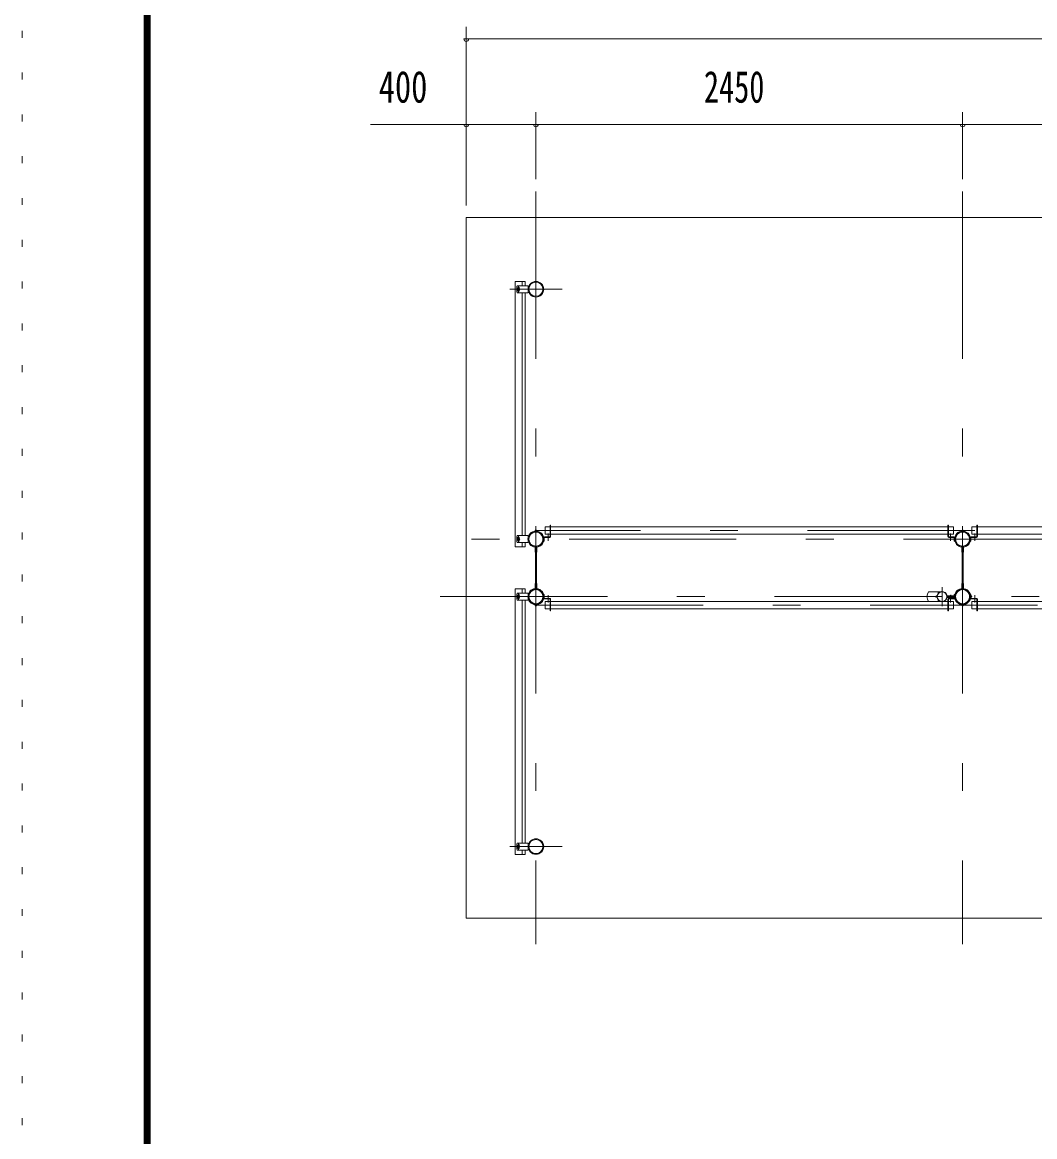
# Model space of a CAD drawing. Units: millimetres, scale not verified. Extents: x -34085 to 34091, y -14700 to 14700.
# Drawn here: x -7489 to -1675, y -5647 to 748 of the extents above; entities that cross this region are included whole.
import ezdxf
from ezdxf.enums import TextEntityAlignment as Align

# ---------------------------------------------------------------- set-up
doc = ezdxf.new("R2010")
doc.units = ezdxf.units.MM
doc.header["$LTSCALE"] = 80
doc.linetypes.add('USER3', pattern=[24, 12, -5, 2, -5])
doc.linetypes.add('USER4', pattern=[3, 0.5, -2.5])
for name, color, linetype, lineweight in [('0-2_1-07BOLD', 7, 'Continuous', 18), ('0-3_1-27CENTER', 3, 'USER3', 18), ('0-5_1-57DIM', 3, 'Continuous', 18), ('0-C_F-F1PAPER', 5, 'Continuous', 18), ('0-D_F-E_J_ADD', 5, 'USER4', 18)]:
    doc.layers.add(name, color=color, linetype=linetype, lineweight=lineweight)
doc.styles.add('ＭＳ ゴシック', font='')
doc.styles.get('ＭＳ ゴシック').set_extended_font_data('MS Gothic')

msp = doc.modelspace()

# ---------------------------------------------------------------- linework, layer by layer
at = {"layer": '0-2_1-07BOLD'}
for p, q in [((-4644.13, -763.46), (-4583.63, -763.46)), ((-4618.63, -763.46), (-4618.63, -738.46)), ((-4649.13, -798.46), (-4649.13, -768.46)), ((-4642.63, -778.65), (-4642.63, -774.96)), ((-4642.63, -788.26), (-4642.63, -791.96)), ((-4634.63, -774.96), (-4634.63, -778.65)), ((-4634.63, -791.96), (-4634.63, -788.26)), ((-4618.63, -803.46), (-4618.63, -2197.45)), ((-4601.03, -2197.45), (-4601.03, -803.46)), ((-4454.53, -2146.96), (-2173.63, -2146.96)), ((-2004.53, -2146.96), (626.37, -2146.96)), ((-4649.13, -2202.46), (-4649.13, -2232.46)), ((-4583.63, -2197.45), (-4644.13, -2197.45)), ((-4642.63, -2212.65), (-4642.63, -2208.96)), ((-4642.63, -2222.26), (-4642.63, -2225.96)), ((-4634.63, -2208.96), (-4634.63, -2212.65)), ((-4634.63, -2225.96), (-4634.63, -2222.26)), ((-4618.63, -2262.45), (-4618.63, -2237.46)), ((-4601.03, -2237.46), (-4601.03, -2262.45)), ((-4459.73, -2204.26), (-4489.33, -2204.26)), ((-4489.33, -2207.46), (-4459.73, -2207.46)), ((-2173.63, -2189.66), (-4454.53, -2189.66)), ((-2141.58, -2189.66), (-2170.43, -2189.66)), ((-2168.43, -2204.26), (-2138.83, -2204.26)), ((-2138.83, -2207.46), (-2168.43, -2207.46)), ((-2133.63, -2229.46), (-2133.63, -2209.46)), ((-2039.33, -2204.26), (-2009.73, -2204.26)), ((-2009.73, -2207.46), (-2039.33, -2207.46)), ((626.37, -2189.66), (-2004.53, -2189.66)), ((-4542.08, -2261.91), (-4542.08, -2503.01)), ((-4536.08, -2503.01), (-4536.08, -2261.91)), ((-2092.07, -2261.91), (-2092.07, -2503.01)), ((-2086.08, -2503.01), (-2086.08, -2261.91)), ((-4649.14, -2532.46), (-4649.14, -2562.46)), ((-4642.63, -2542.66), (-4642.63, -2538.96)), ((-4642.63, -2552.26), (-4642.63, -2555.96)), ((-4634.63, -2538.96), (-4634.63, -2542.66)), ((-4634.63, -2555.96), (-4634.63, -2552.26)), ((-4618.63, -2502.46), (-4618.63, -2527.46)), ((-4494.53, -2555.46), (-4494.53, -2535.46)), ((-4489.33, -2557.46), (-4459.73, -2557.46)), ((-2284.18, -2519.96), (-2216.59, -2519.96)), ((-2133.53, -2544.46), (-2179.74, -2544.46)), ((-2179.74, -2550.45), (-2133.53, -2550.45)), ((-2178.35, -2542.85), (-2135, -2542.85)), ((-2135, -2552.05), (-2178.35, -2552.05)), ((-2138.83, -2557.46), (-2168.43, -2557.46)), ((-2039.33, -2557.46), (-2009.73, -2557.46)), ((-4644.13, -2567.46), (-4583.63, -2567.46)), ((-4618.63, -3961.46), (-4618.63, -2567.46)), ((-4601.03, -2567.46), (-4601.03, -3961.46)), ((-4459.73, -2560.66), (-4489.33, -2560.66)), ((-2173.63, -2575.26), (-4454.53, -2575.26)), ((-4454.53, -2617.96), (-2173.63, -2617.96)), ((-2216.59, -2574.96), (-2284.18, -2574.96)), ((-2141.58, -2575.26), (-2170.43, -2575.26)), ((-2168.43, -2560.66), (-2138.83, -2560.66)), ((-2009.73, -2560.66), (-2039.33, -2560.66)), ((626.37, -2575.26), (-2004.53, -2575.26)), ((-2004.53, -2617.96), (626.37, -2617.96)), ((-4649.14, -3966.46), (-4649.14, -3996.46)), ((-4644.13, -4001.46), (-4583.63, -4001.46)), ((-4642.63, -3976.66), (-4642.63, -3972.95)), ((-4642.63, -3986.26), (-4642.63, -3989.96)), ((-4634.63, -3972.95), (-4634.63, -3976.66)), ((-4634.63, -3989.96), (-4634.63, -3986.26)), ((-4618.63, -4001.46), (-4618.63, -4026.45))]:
    msp.add_line(p, q, dxfattribs=at)
for points in [[(6060.92, -4392.46), (6060.92, -372.46), (-4939.08, -372.46), (-4939.08, -4392.46)], [(-4635.75, -778.46), (-4641.52, -778.46), (-4644.41, -783.46), (-4641.52, -788.46), (-4635.75, -788.46), (-4632.86, -783.46)], [(-4635.75, -2222.46), (-4632.86, -2217.46), (-4635.75, -2212.46), (-4641.52, -2212.46), (-4644.41, -2217.46), (-4641.52, -2222.46)], [(-4635.75, -2552.46), (-4641.52, -2552.46), (-4644.41, -2547.46), (-4641.52, -2542.46), (-4635.75, -2542.46), (-4632.86, -2547.46)], [(-4635.75, -3986.46), (-4632.86, -3981.46), (-4635.75, -3976.46), (-4641.52, -3976.46), (-4644.41, -3981.46), (-4641.52, -3986.46)]]:
    msp.add_lwpolyline(points, close=True, dxfattribs=at)
for points in [[(-4601.03, -2262.45), (-4658.63, -2262.45), (-4658.63, -738.46), (-4601.03, -738.46), (-4601.03, -763.46)], [(-4583.63, -763.46), (-4583.63, -803.46), (-4644.13, -803.46)], [(-4457.73, -2189.66), (-4486.58, -2189.66), (-4486.58, -2146.96), (-4457.73, -2146.96)], [(-4454.53, -2202.26), (-4454.53, -2136.46), (-4457.73, -2136.46), (-4457.73, -2202.26)], [(-2170.43, -2202.26), (-2170.43, -2136.46), (-2173.63, -2136.46), (-2173.63, -2202.26)], [(-2170.43, -2146.96), (-2141.58, -2146.96), (-2141.58, -2189.66)], [(-2007.73, -2189.66), (-2036.58, -2189.66), (-2036.58, -2146.96), (-2007.73, -2146.96)], [(-2007.73, -2202.26), (-2007.73, -2136.46), (-2004.53, -2136.46), (-2004.53, -2202.26)], [(-4644.13, -2237.46), (-4583.63, -2237.46), (-4583.63, -2197.45)], [(-4491.33, -2209.46), (-4491.33, -2229.46), (-4494.53, -2229.46), (-4494.53, -2209.46)], [(-2136.83, -2209.46), (-2136.83, -2229.46), (-2133.63, -2229.46)], [(-2041.33, -2209.46), (-2041.33, -2229.46), (-2044.53, -2229.46), (-2044.53, -2209.46)], [(-4542.08, -2292.46), (-4543.68, -2292.46), (-4543.68, -2263.38)], [(-4534.47, -2263.38), (-4534.47, -2292.46), (-4536.08, -2292.46)], [(-2092.07, -2292.46), (-2093.68, -2292.46), (-2093.68, -2263.38)], [(-2084.47, -2263.38), (-2084.47, -2292.46), (-2086.08, -2292.46)], [(-4543.68, -2501.54), (-4543.68, -2472.46), (-4542.08, -2472.46)], [(-4536.08, -2472.46), (-4534.47, -2472.46), (-4534.47, -2501.54)], [(-2093.68, -2501.54), (-2093.68, -2472.46), (-2092.07, -2472.46)], [(-2086.08, -2472.46), (-2084.47, -2472.46), (-2084.47, -2501.54)], [(-4601.03, -2527.46), (-4601.03, -2502.46), (-4658.63, -2502.46), (-4658.63, -4026.45), (-4601.03, -4026.45), (-4601.03, -4001.46)], [(-4583.63, -2567.46), (-4583.63, -2527.46), (-4644.13, -2527.46)], [(-4494.53, -2535.46), (-4491.33, -2535.46), (-4491.33, -2555.46)], [(-2133.63, -2555.46), (-2133.63, -2535.46), (-2136.83, -2535.46), (-2136.83, -2555.46)], [(-2041.33, -2555.46), (-2041.33, -2535.46), (-2044.53, -2535.46), (-2044.53, -2555.46)], [(-4457.73, -2575.26), (-4486.58, -2575.26), (-4486.58, -2617.96), (-4457.73, -2617.96)], [(-4457.73, -2562.66), (-4457.73, -2628.46), (-4454.53, -2628.46), (-4454.53, -2562.66)], [(-2170.43, -2562.66), (-2170.43, -2628.46), (-2173.63, -2628.46), (-2173.63, -2562.66)], [(-2170.43, -2617.96), (-2141.58, -2617.96), (-2141.58, -2575.26)], [(-2007.73, -2575.26), (-2036.58, -2575.26), (-2036.58, -2617.96), (-2007.73, -2617.96)], [(-2004.53, -2562.66), (-2004.53, -2628.46), (-2007.73, -2628.46), (-2007.73, -2562.66)], [(-4583.63, -4001.46), (-4583.63, -3961.46), (-4644.13, -3961.46)]]:
    msp.add_lwpolyline(points, dxfattribs=at)
for centre, radius in [((-4539.08, -783.46), 44.55), ((-4539.08, -783.46), 40.35), ((-4638.63, -783.46), 6.25), ((-4638.63, -783.46), 4.9), ((-4539.08, -2217.46), 44.55), ((-4539.08, -2169.06), 2.25), ((-2089.08, -2217.46), 44.55), ((-2089.08, -2169.06), 2.25), ((-4638.63, -2217.46), 6.25), ((-4638.63, -2217.46), 4.9), ((-4539.08, -2217.46), 40.35), ((-2089.08, -2217.46), 40.35), ((-4638.63, -2547.46), 6.25), ((-4638.63, -2547.46), 4.9), ((-4539.08, -2547.46), 44.55), ((-4539.08, -2547.46), 40.35), ((-2238.43, -2547.46), 2.25), ((-2207.08, -2547.46), 27.5), ((-2089.08, -2547.46), 46.15), ((-2089.08, -2547.46), 44.55), ((-2089.08, -2547.46), 40.35), ((-2040.68, -2547.46), 2.25), ((-4539.08, -2595.86), 2.25), ((-2089.08, -2595.86), 2.25), ((-4539.08, -3981.46), 44.55), ((-4539.08, -3981.46), 40.35), ((-4638.63, -3981.46), 6.25), ((-4638.63, -3981.46), 4.9)]:
    msp.add_circle(centre, radius, dxfattribs=at)
for centre, radius, start, end in [((-4644.13, -768.46), 5, 90, 180), ((-4644.13, -798.46), 5, 180, 270), ((-4638.63, -774.96), 4, 0, 180), ((-4638.63, -791.96), 4, 180, 0), ((-4539.08, -2217.46), 46.15, 93.78961, 264.28209), ((-4539.08, -2169.06), 3.85, 322.09525, 270.00276), ((-4539.08, -2217.46), 46.15, 275.72758, 90.00154), ((-2089.08, -2217.46), 46.15, 93.78961, 264.28209), ((-2089.08, -2169.06), 3.85, 322.09525, 270.00276), ((-2089.08, -2217.46), 46.15, 275.72758, 90.00154), ((-4644.13, -2202.46), 5, 90, 180), ((-4644.13, -2232.46), 5, 180, 270), ((-4638.63, -2208.96), 4, 0, 180), ((-4638.63, -2225.96), 4, 180, 0), ((-4489.33, -2209.46), 5.2, 90, 180), ((-4489.33, -2209.46), 2, 90, 180), ((-4459.73, -2202.26), 2, 270, 0), ((-4459.73, -2202.26), 5.2, 270, 0), ((-2168.43, -2202.26), 5.2, 180, 270), ((-2168.43, -2202.26), 2, 180, 270), ((-2138.83, -2209.46), 5.2, 0, 90), ((-2138.83, -2209.46), 2, 0, 90), ((-2039.33, -2209.46), 5.2, 90, 180), ((-2039.33, -2209.46), 2, 90, 180), ((-2009.73, -2202.26), 2, 270, 0), ((-2009.73, -2202.26), 5.2, 270, 0), ((-4644.13, -2532.46), 5, 90, 180), ((-4638.63, -2538.96), 4, 0, 180), ((-4638.63, -2555.96), 4, 180, 0), ((-4539.08, -2547.46), 46.15, 95.71837, 266.21085), ((-4539.08, -2547.46), 46.15, 269.99892, 84.27287), ((-4489.33, -2555.46), 5.2, 180, 270), ((-4489.33, -2555.46), 2, 180, 270), ((-4459.73, -2562.66), 5.2, 0, 90), ((-2248.68, -2547.46), 44.9, 142.23546, 217.76454), ((-2238.43, -2547.46), 3.85, 51.34222, 0), ((-2207.08, -2547.46), 29.1, 9.09488, 180), ((-2207.08, -2547.46), 29.1, 185.93016, 252.80957), ((-2189.68, -2547.46), 44.9, 142.23546, 160.41136), ((-2207.08, -2547.46), 29.1, 287.19043, 350.90512), ((-2168.43, -2562.66), 5.2, 90, 180), ((-2138.83, -2555.46), 2, 270, 0), ((-2138.83, -2555.46), 5.2, 270, 0), ((-2040.68, -2547.46), 3.85, 180, 127.90752), ((-2039.33, -2555.46), 5.2, 180, 270), ((-2039.33, -2555.46), 2, 180, 270), ((-2009.73, -2562.66), 5.2, 0, 90), ((-4644.13, -2562.46), 5, 180, 270), ((-4539.08, -2595.86), 3.85, 90, 37.90752), ((-4459.73, -2562.66), 2, 0, 90), ((-2189.68, -2547.46), 44.9, 199.58864, 217.76454), ((-2168.43, -2562.66), 2, 90, 180), ((-2089.08, -2595.86), 3.85, 90, 37.90752), ((-2009.73, -2562.66), 2, 0, 90), ((-4644.13, -3966.46), 5, 90, 180), ((-4644.13, -3996.46), 5, 180, 270), ((-4638.63, -3972.95), 4, 0, 180), ((-4638.63, -3989.96), 4, 180, 0)]:
    msp.add_arc(centre, radius, start, end, dxfattribs=at)
at = {"layer": '0-3_1-27CENTER'}
for p, q in [((-4539.08, -222.46), (-4539.08, -4542.46)), ((-2089.08, -222.46), (-2089.08, -4542.46)), ((-4638.63, -765.96), (-4638.63, -800.96)), ((-4689.08, -783.46), (-4389.08, -783.46)), ((5660.93, -2168.31), (-4539.08, -2168.31)), ((6210.92, -2217.46), (-5089.08, -2217.46)), ((-4638.63, -2234.96), (-4638.63, -2199.96)), ((-4469.53, -2184.66), (-4469.53, -2226.46)), ((-2158.63, -2226.46), (-2158.63, -2184.66)), ((-2019.53, -2184.66), (-2019.53, -2226.46)), ((-2207.08, -2492.45), (-2207.08, -2602.46)), ((-5089.08, -2547.46), (6210.92, -2547.46)), ((-4638.63, -2529.96), (-4638.63, -2564.96)), ((-4469.53, -2580.26), (-4469.53, -2538.46)), ((-2158.63, -2538.46), (-2158.63, -2580.26)), ((-2156.6, -2558.22), (-2156.6, -2536.69)), ((-2019.53, -2580.26), (-2019.53, -2538.46)), ((-4539.08, -2596.61), (5660.93, -2596.61)), ((-4638.63, -3998.96), (-4638.63, -3963.96)), ((-4689.08, -3981.46), (-4389.08, -3981.46))]:
    msp.add_line(p, q, dxfattribs=at)
at = {"layer": '0-5_1-57DIM'}
for p, q in [((-4939.08, 722.54), (-4939.08, -302.46)), ((-4925.08, 652.54), (-4953.08, 652.54)), ((-4939.08, 652.54), (6060.92, 652.54)), ((-4539.08, 232.54), (-4539.08, -152.46)), ((-2089.08, 232.54), (-2089.08, -152.46)), ((-4939.08, 162.54), (-5488.58, 162.54)), ((-4925.08, 162.54), (-4953.08, 162.54)), ((-4939.08, 162.54), (-4539.08, 162.54)), ((-4525.08, 162.54), (-4553.08, 162.54)), ((-4539.08, 162.54), (-2089.08, 162.54)), ((-2075.08, 162.54), (-2103.08, 162.54)), ((-2089.08, 162.54), (710.92, 162.54))]:
    msp.add_line(p, q, dxfattribs=at)
for centre in [(-4939.08, 652.54), (-4939.08, 162.54), (-4539.08, 162.54), (-2089.08, 162.54)]:
    msp.add_arc(centre, 14, 180, 0, dxfattribs=at)
at = {"layer": '0-C_F-F1PAPER'}
for points in [[(33391.46, -14000), (33391.46, 14140), (-6788.54, 14140), (-6788.54, -14000)], [(33387.96, -13996.5), (33387.96, 14136.5), (-6785.04, 14136.5), (-6785.04, -13996.5)], [(33384.46, -13993), (-6781.54, -13993), (-6781.54, 14133), (33384.46, 14133)], [(33380.96, -13989.5), (33380.96, 14129.5), (-6778.04, 14129.5), (-6778.04, -13989.5)], [(33377.46, -13986), (-6774.54, -13986), (-6774.54, 14126), (33377.46, 14126)], [(33373.96, -13982.5), (33373.96, 14122.5), (-6771.04, 14122.5), (-6771.04, -13982.5)], [(33370.46, -13979), (-6767.54, -13979), (-6767.54, 14119), (33370.46, 14119)], [(33366.96, -13975.5), (33366.96, 14115.5), (-6764.04, 14115.5), (-6764.04, -13975.5)], [(33363.46, -13972), (33363.46, 14112), (-6760.54, 14112), (-6760.54, -13972)], [(33359.96, -13968.5), (33359.96, 14108.5), (-6757.04, 14108.5), (-6757.04, -13968.5)], [(33356.46, -13965), (-6753.54, -13965), (-6753.54, 14105), (33356.46, 14105)]]:
    msp.add_lwpolyline(points, close=True, dxfattribs=at)
at = {"layer": '0-D_F-E_J_ADD'}
msp.add_lwpolyline([(34091.46, -14700), (-7488.54, -14700), (-7488.54, 14700), (34091.46, 14700)], close=True, dxfattribs=at)

# ---------------------------------------------------------------- texts
at = {"layer": '0-5_1-57DIM', "color": 7, "style": 'ＭＳ ゴシック'}
for s, width, p in [('400', 0.75, (-5441.51, 232.54)), ('2450', 0.7, (-3574.49, 232.54))]:
    msp.add_text(s, height=182.3, dxfattribs=dict(at, width=width)).set_placement(p, align=Align.BOTTOM_LEFT)

doc.saveas('drawing.dxf')
